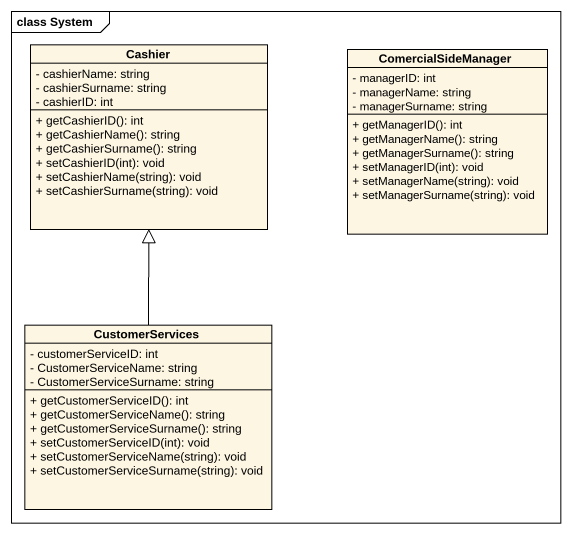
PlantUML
@startuml
mainframe class System
hide circle
hide empty members
skinparam classAttributeIconSize 0
class Cashier {
  - cashierName: string
  - cashierSurname: string
  - cashierID: int
  + getCashierID(): int
  + getCashierName(): string
  + getCashierSurname(): string
  + setCashierID(int): void
  + setCashierName(string): void
  + setCashierSurname(string): void
}
class ComercialSideManager {
  - managerID: int
  - managerName: string
  - managerSurname: string
  + getManagerID(): int
  + getManagerName(): string
  + getManagerSurname(): string
  + setManagerID(int): void
  + setManagerName(string): void
  + setManagerSurname(string): void
}
class CustomerServices {
  - customerServiceID: int
  - CustomerServiceName: string
  - CustomerServiceSurname: string
  + getCustomerServiceID(): int
  + getCustomerServiceName(): string
  + getCustomerServiceSurname(): string
  + setCustomerServiceID(int): void
  + setCustomerServiceName(string): void
  + setCustomerServiceSurname(string): void
}
CustomerServices -up-|> Cashier
@enduml
